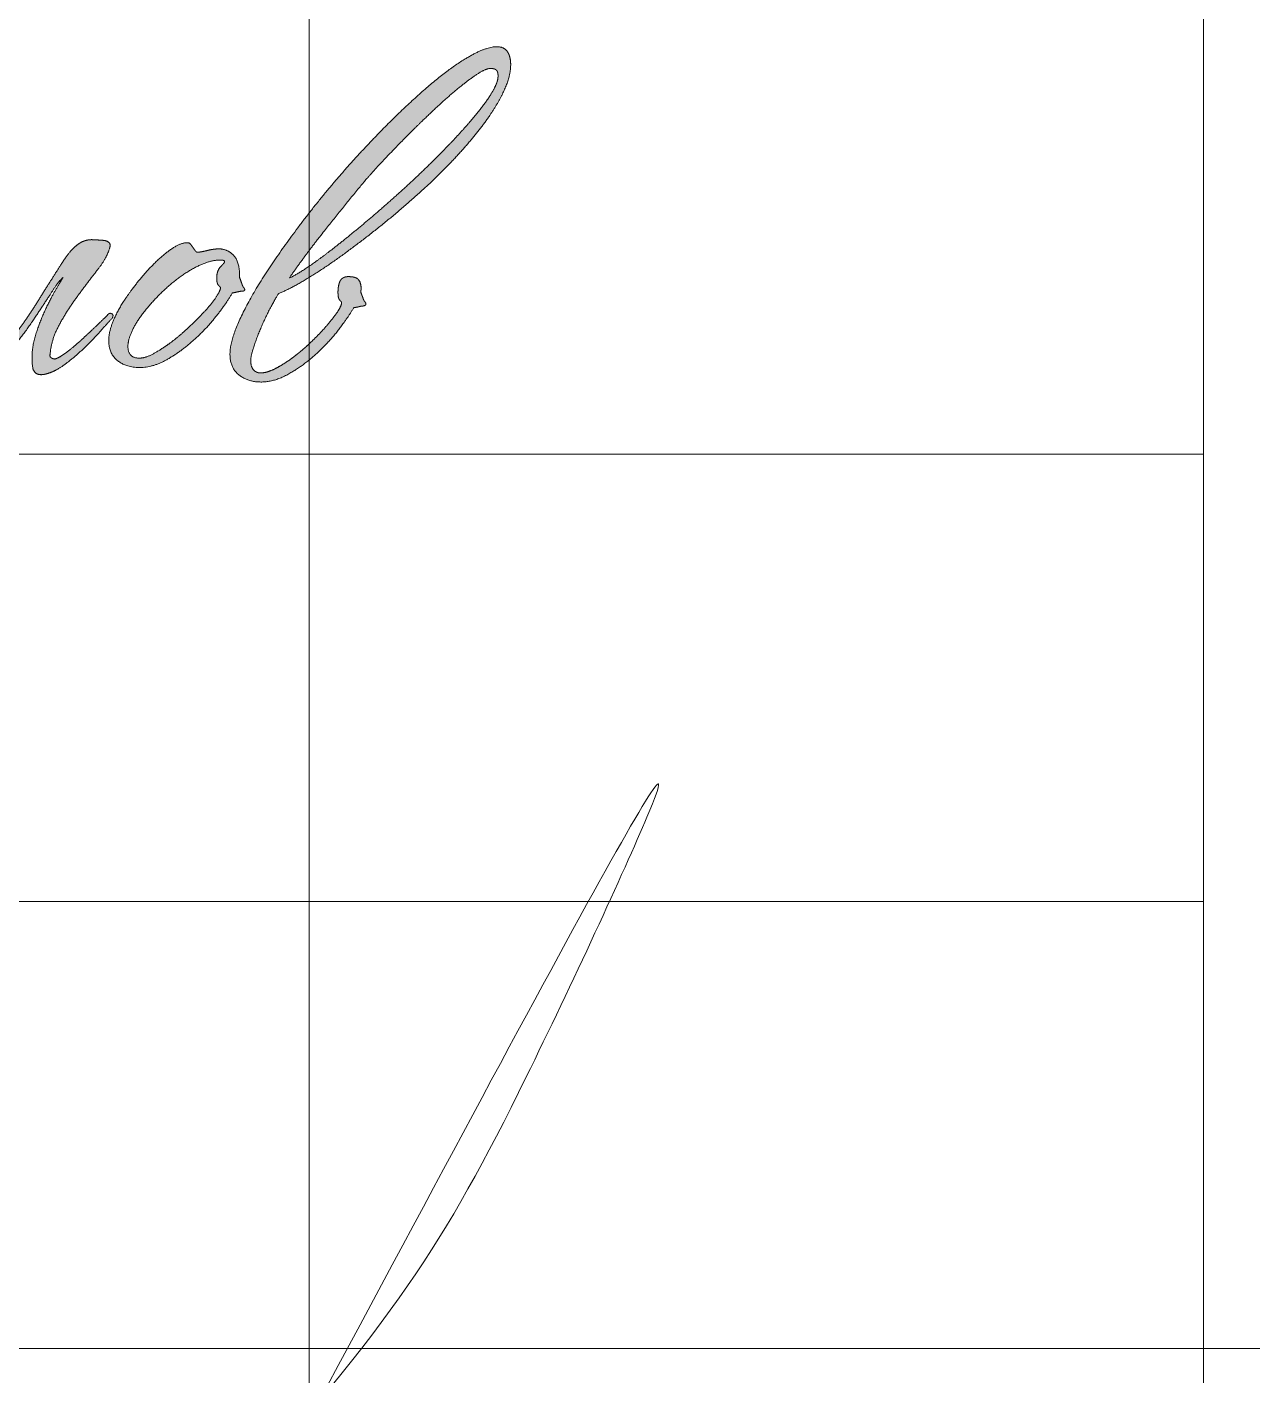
# Model space of a CAD drawing. Header units: metres. Extents: x 0 to 40.5, y 0.5 to 27.9.
# Drawn here: x 27.184 to 28.554, y 1.97 to 3.478 of the extents above; entities that cross this region are included whole.
import ezdxf

# ---------------------------------------------------------------- set-up
doc = ezdxf.new("R2010")
doc.units = ezdxf.units.M
doc.header["$MEASUREMENT"] = 0
doc.layers.add('Level 63', color=7, linetype='Continuous', lineweight=0)

# ---------------------------------------------------------------- blocks, each defined once
blk = doc.blocks.new('*U8')
at = {"linetype": 'Continuous', "lineweight": 0}
h = blk.add_hatch(color=5, dxfattribs=at)
edge = h.paths.add_edge_path()
edge.add_spline(control_points=[(0.5578, -0.0108), (0.5606, -0.0104), (0.5629, -0.0098), (0.5653, -0.0092), (0.5665, -0.0092)], knot_values=[0, 0, 0, 0.5, 0.5, 1, 1, 1], degree=2, periodic=0)
edge.add_spline(control_points=[(0.5665, -0.0092), (0.5713, -0.0084), (0.5685, -0.0052), (0.5677, -0.0044), (0.5667, -0.0017), (0.5657, 0.0011), (0.5645, 0.0043)], knot_values=[0, 0, 0, 0.333333, 0.333333, 0.666667, 0.666667, 1, 1, 1], degree=2, periodic=0)
edge.add_spline(control_points=[(0.5645, 0.0043), (0.5645, 0.0051), (0.5647, 0.0057), (0.5649, 0.0063), (0.5649, 0.0071), (0.5649, 0.0127), (0.5625, 0.0159), (0.5602, 0.019), (0.5526, 0.019), (0.547, 0.019), (0.5448, 0.0149), (0.5427, 0.0107), (0.5427, 0.0039), (0.5427, -0.0013), (0.544, -0.003), (0.5454, -0.0048), (0.5462, -0.0056)], knot_values=[0, 0, 0, 0.125, 0.125, 0.25, 0.25, 0.375, 0.375, 0.5, 0.5, 0.625, 0.625, 0.75, 0.75, 0.875, 0.875, 1, 1, 1], degree=2, periodic=0)
edge.add_spline(control_points=[(0.5462, -0.0056), (0.5462, -0.0088), (0.5421, -0.015), (0.5379, -0.0211), (0.5313, -0.0287), (0.5247, -0.0363), (0.5164, -0.0442), (0.508, -0.0522), (0.4995, -0.0585), (0.4909, -0.0649), (0.4828, -0.0691), (0.4746, -0.0733), (0.4687, -0.0733), (0.4643, -0.0733), (0.4617, -0.0703), (0.4591, -0.0673), (0.4591, -0.0617), (0.4591, -0.057), (0.4623, -0.0474), (0.4655, -0.0379), (0.4698, -0.0279), (0.4742, -0.018), (0.4788, -0.0094), (0.4834, -0.0009), (0.4858, 0.0027)], knot_values=[0, 0, 0, 0.083333, 0.083333, 0.166667, 0.166667, 0.25, 0.25, 0.333333, 0.333333, 0.416667, 0.416667, 0.5, 0.5, 0.583333, 0.583333, 0.666667, 0.666667, 0.75, 0.75, 0.833333, 0.833333, 0.916667, 0.916667, 1, 1, 1], degree=2, periodic=0)
edge.add_spline(control_points=[(0.4858, 0.0027), (0.4973, 0.0075), (0.5134, 0.0172), (0.5295, 0.0269), (0.5476, 0.0401), (0.5657, 0.0532), (0.5852, 0.0689), (0.6047, 0.0846), (0.623, 0.1013), (0.6405, 0.1172), (0.656, 0.1339), (0.6715, 0.1506), (0.6831, 0.1663), (0.6946, 0.182), (0.7014, 0.1963), (0.7082, 0.2106), (0.7082, 0.2222)], knot_values=[0, 0, 0, 0.125, 0.125, 0.25, 0.25, 0.375, 0.375, 0.5, 0.5, 0.625, 0.625, 0.75, 0.75, 0.875, 0.875, 1, 1, 1], degree=2, periodic=0)
edge.add_spline(control_points=[(0.7082, 0.2222), (0.7082, 0.2301), (0.705, 0.2347), (0.7018, 0.2393), (0.695, 0.2393), (0.6843, 0.2393), (0.6674, 0.2293), (0.6505, 0.2194), (0.6306, 0.2025), (0.6107, 0.1856), (0.5886, 0.1633), (0.5665, 0.1411), (0.5452, 0.1166), (0.524, 0.0922), (0.5049, 0.0667), (0.4858, 0.0413), (0.471, 0.0182), (0.4563, -0.0049), (0.4478, -0.0239), (0.4392, -0.043), (0.4392, -0.0554), (0.4392, -0.0685), (0.4478, -0.0752), (0.4563, -0.082), (0.4691, -0.082), (0.4814, -0.082), (0.4945, -0.0748), (0.5076, -0.0677), (0.5198, -0.0569), (0.5319, -0.0462), (0.5419, -0.0337), (0.5518, -0.0211), (0.5578, -0.0108)], knot_values=[0, 0, 0, 0.0625, 0.0625, 0.125, 0.125, 0.1875, 0.1875, 0.25, 0.25, 0.3125, 0.3125, 0.375, 0.375, 0.4375, 0.4375, 0.5, 0.5, 0.5625, 0.5625, 0.625, 0.625, 0.6875, 0.6875, 0.75, 0.75, 0.8125, 0.8125, 0.875, 0.875, 0.9375, 0.9375, 1, 1, 1], degree=2, periodic=0)
edge = h.paths.add_edge_path(flags=16)
edge.add_spline(control_points=[(0.496, 0.0176), (0.5123, 0.0411), (0.531, 0.0645), (0.5497, 0.088), (0.5664, 0.1083), (0.5724, 0.1154), (0.5827, 0.1266), (0.5931, 0.1377), (0.605, 0.1499), (0.6169, 0.162), (0.6299, 0.1743), (0.6428, 0.1867), (0.6543, 0.1964), (0.6659, 0.2062), (0.675, 0.2123), (0.6842, 0.2185), (0.6889, 0.2185), (0.6925, 0.2185), (0.6943, 0.2171), (0.6961, 0.2157), (0.6961, 0.2113)], knot_values=[0, 0, 0, 0.1, 0.1, 0.2, 0.2, 0.3, 0.3, 0.4, 0.4, 0.5, 0.5, 0.6, 0.6, 0.7, 0.7, 0.8, 0.8, 0.9, 0.9, 1, 1, 1], degree=2, periodic=0)
edge.add_spline(control_points=[(0.6961, 0.2113), (0.6961, 0.2046), (0.6893, 0.1938), (0.6826, 0.1831), (0.671, 0.1696), (0.6595, 0.156), (0.6446, 0.1407), (0.6297, 0.1254), (0.613, 0.1099), (0.5954, 0.0936), (0.5777, 0.0784), (0.56, 0.0633), (0.5443, 0.0508), (0.5286, 0.0383), (0.5159, 0.0295), (0.5031, 0.0208), (0.496, 0.0176)], knot_values=[0, 0, 0, 0.125, 0.125, 0.25, 0.25, 0.375, 0.375, 0.5, 0.5, 0.625, 0.625, 0.75, 0.75, 0.875, 0.875, 1, 1, 1], degree=2, periodic=0)
h = blk.add_hatch(color=5, dxfattribs=at)
edge = h.paths.add_edge_path()
edge.add_line((0.1897, -0.0449), (0.1897, -0.0434))
edge.add_spline(control_points=[(0.1897, -0.0434), (0.1881, -0.039), (0.1855, -0.038), (0.1829, -0.037), (0.1801, -0.0374), (0.1718, -0.0378), (0.168, -0.0438), (0.1642, -0.0498), (0.1648, -0.0565), (0.1654, -0.0633), (0.1704, -0.0689), (0.1753, -0.0745), (0.1853, -0.0745), (0.1972, -0.0737), (0.2076, -0.0674), (0.2179, -0.0612), (0.2271, -0.0523), (0.2362, -0.0433), (0.2438, -0.0326), (0.2513, -0.0218), (0.2579, -0.0119), (0.2645, -0.0019), (0.2697, 0.0062), (0.2749, 0.0144), (0.2793, 0.0183)], knot_values=[0, 0, 0, 0.083333, 0.083333, 0.166667, 0.166667, 0.25, 0.25, 0.333333, 0.333333, 0.416667, 0.416667, 0.5, 0.5, 0.583333, 0.583333, 0.666667, 0.666667, 0.75, 0.75, 0.833333, 0.833333, 0.916667, 0.916667, 1, 1, 1], degree=2, periodic=0)
edge.add_spline(control_points=[(0.2793, 0.0183), (0.2781, 0.0164), (0.2729, 0.0076), (0.2677, -0.0011), (0.2623, -0.0127), (0.2569, -0.0242), (0.2529, -0.0371), (0.2489, -0.0501), (0.2497, -0.0608)], knot_values=[0, 0, 0, 0.25, 0.25, 0.5, 0.5, 0.75, 0.75, 1, 1, 1], degree=2, periodic=0)
edge.add_spline(control_points=[(0.2497, -0.0608), (0.2493, -0.0708), (0.2531, -0.0735), (0.2569, -0.0761), (0.2637, -0.0741), (0.2721, -0.0717), (0.2808, -0.0652), (0.2896, -0.0588), (0.2979, -0.0509), (0.3063, -0.0429), (0.3137, -0.0348), (0.321, -0.0266), (0.3266, -0.0206)], knot_values=[0, 0, 0, 0.166667, 0.166667, 0.333333, 0.333333, 0.5, 0.5, 0.666667, 0.666667, 0.833333, 0.833333, 1, 1, 1], degree=2, periodic=0)
edge.add_spline(control_points=[(0.3266, -0.0206), (0.3278, -0.0175), (0.3262, -0.0167), (0.3246, -0.0159), (0.3234, -0.0163)], knot_values=[0, 0, 0, 0.5, 0.5, 1, 1, 1], degree=2, periodic=0)
edge.add_spline(control_points=[(0.3234, -0.0163), (0.3206, -0.019), (0.3137, -0.0258), (0.3067, -0.0326), (0.2989, -0.0397), (0.2912, -0.0469), (0.2834, -0.0529), (0.2757, -0.0588), (0.2713, -0.06)], knot_values=[0, 0, 0, 0.25, 0.25, 0.5, 0.5, 0.75, 0.75, 1, 1, 1], degree=2, periodic=0)
edge.add_spline(control_points=[(0.2713, -0.06), (0.2657, -0.0592), (0.2669, -0.0549)], knot_values=[0, 0, 0, 1, 1, 1], degree=2, periodic=0)
edge.add_spline(control_points=[(0.2669, -0.0549), (0.2681, -0.0405), (0.2761, -0.0262), (0.284, -0.0119), (0.2938, 0.0012), (0.3035, 0.0144), (0.3121, 0.0253), (0.3206, 0.0363), (0.323, 0.0438), (0.3254, 0.0498), (0.3234, 0.0516), (0.3214, 0.0534), (0.3174, 0.0538), (0.3119, 0.0542), (0.3075, 0.0544), (0.3031, 0.0546), (0.2985, 0.0528), (0.294, 0.051), (0.2888, 0.0458), (0.2836, 0.0406), (0.2773, 0.0307)], knot_values=[0, 0, 0, 0.1, 0.1, 0.2, 0.2, 0.3, 0.3, 0.4, 0.4, 0.5, 0.5, 0.6, 0.6, 0.7, 0.7, 0.8, 0.8, 0.9, 0.9, 1, 1, 1], degree=2, periodic=0)
edge.add_spline(control_points=[(0.2773, 0.0307), (0.2677, 0.0156), (0.2575, -0.0007), (0.2474, -0.0171), (0.2374, -0.0308), (0.2275, -0.0445), (0.2175, -0.0533), (0.2076, -0.062), (0.1976, -0.0624), (0.1932, -0.0624), (0.1905, -0.0592), (0.1877, -0.0561), (0.1897, -0.0449)], knot_values=[0, 0, 0, 0.166667, 0.166667, 0.333333, 0.333333, 0.5, 0.5, 0.666667, 0.666667, 0.833333, 0.833333, 1, 1, 1], degree=2, periodic=0)
h = blk.add_hatch(color=5, dxfattribs=at)
edge = h.paths.add_edge_path()
edge.add_line((0.4483, 0.0185), (0.4483, 0.0209))
edge.add_spline(control_points=[(0.4483, 0.0209), (0.4483, 0.034), (0.4423, 0.0398), (0.4364, 0.0456), (0.4288, 0.0456), (0.4236, 0.0456), (0.4173, 0.044), (0.4109, 0.0424), (0.4081, 0.0424), (0.4069, 0.0424), (0.4059, 0.0438), (0.4049, 0.0452), (0.4037, 0.0469), (0.4025, 0.0487), (0.4014, 0.0501), (0.4002, 0.0515), (0.3982, 0.0515), (0.3926, 0.0515), (0.385, 0.0467), (0.3775, 0.042), (0.3691, 0.034), (0.3608, 0.0261), (0.3526, 0.0161), (0.3445, 0.0062), (0.3377, -0.0041), (0.3309, -0.0145), (0.327, -0.0244), (0.323, -0.0343), (0.323, -0.0419), (0.323, -0.055), (0.3315, -0.0616), (0.3401, -0.0681), (0.3528, -0.0681), (0.3651, -0.0681), (0.3783, -0.0608), (0.3914, -0.0534), (0.4035, -0.0427), (0.4157, -0.032), (0.4256, -0.0194), (0.4356, -0.0069), (0.4415, 0.0034)], knot_values=[0, 0, 0, 0.05, 0.05, 0.1, 0.1, 0.15, 0.15, 0.2, 0.2, 0.25, 0.25, 0.3, 0.3, 0.35, 0.35, 0.4, 0.4, 0.45, 0.45, 0.5, 0.5, 0.55, 0.55, 0.6, 0.6, 0.65, 0.65, 0.7, 0.7, 0.75, 0.75, 0.8, 0.8, 0.85, 0.85, 0.9, 0.9, 0.95, 0.95, 1, 1, 1], degree=2, periodic=0)
edge.add_spline(control_points=[(0.4415, 0.0034), (0.4443, 0.0038), (0.4467, 0.0044), (0.4491, 0.005), (0.4503, 0.005), (0.4551, 0.005), (0.4523, 0.0086)], knot_values=[0, 0, 0, 0.333333, 0.333333, 0.666667, 0.666667, 1, 1, 1], degree=2, periodic=0)
edge.add_spline(control_points=[(0.4523, 0.0086), (0.4515, 0.0094), (0.4505, 0.0124), (0.4495, 0.0153), (0.4483, 0.0185)], knot_values=[0, 0, 0, 0.5, 0.5, 1, 1, 1], degree=2, periodic=0)
edge = h.paths.add_edge_path(flags=16)
edge.add_spline(control_points=[(0.4301, 0.0086), (0.4301, 0.0055), (0.4259, -0.0007), (0.4217, -0.0069), (0.4148, -0.0145), (0.4078, -0.022), (0.3992, -0.03), (0.3907, -0.038), (0.3821, -0.0444), (0.3736, -0.0507), (0.3658, -0.0549), (0.3581, -0.0591), (0.3525, -0.0591), (0.3414, -0.0591), (0.3414, -0.0479), (0.3414, -0.0416), (0.3455, -0.0328), (0.3497, -0.024), (0.3569, -0.0149), (0.364, -0.0057), (0.3732, 0.0033), (0.3823, 0.0122), (0.3921, 0.0192), (0.4018, 0.0262), (0.4118, 0.0306), (0.4217, 0.0349), (0.4301, 0.0349), (0.4341, 0.0349), (0.4341, 0.0333)], knot_values=[0, 0, 0, 0.071429, 0.071429, 0.142857, 0.142857, 0.214286, 0.214286, 0.285714, 0.285714, 0.357143, 0.357143, 0.428571, 0.428571, 0.5, 0.5, 0.571429, 0.571429, 0.642857, 0.642857, 0.714286, 0.714286, 0.785714, 0.785714, 0.857143, 0.857143, 0.928571, 0.928571, 1, 1, 1], degree=2, periodic=0)
edge.add_spline(control_points=[(0.4341, 0.0333), (0.4341, 0.0325), (0.4303, 0.0286), (0.4265, 0.0246), (0.4265, 0.0178), (0.4265, 0.0126), (0.4279, 0.011), (0.4293, 0.0094), (0.4301, 0.0086)], knot_values=[0, 0, 0, 0.25, 0.25, 0.5, 0.5, 0.75, 0.75, 1, 1, 1], degree=2, periodic=0)
at = {"color": 5, "linetype": 'Continuous', "lineweight": 0, "flags": 128}
blk.add_lwpolyline([(0.4483, 0.0209), (0.4483, 0.0185)], dxfattribs=at)
at = {"color": 5, "linetype": 'Continuous', "lineweight": 0}
for points, knots in [([(0.7082, 0.2222), (0.7082, 0.2106), (0.7014, 0.1963), (0.6946, 0.182), (0.6831, 0.1663), (0.6715, 0.1506), (0.656, 0.1339), (0.6405, 0.1172), (0.623, 0.1013), (0.6047, 0.0846), (0.5852, 0.0689), (0.5657, 0.0532), (0.5476, 0.0401), (0.5295, 0.0269), (0.5134, 0.0172), (0.4973, 0.0075), (0.4858, 0.0027), (0.4834, -0.0009), (0.4788, -0.0094), (0.4742, -0.018), (0.4698, -0.0279), (0.4655, -0.0379), (0.4623, -0.0474), (0.4591, -0.057), (0.4591, -0.0617), (0.4591, -0.0673), (0.4617, -0.0703), (0.4643, -0.0733), (0.4687, -0.0733), (0.4746, -0.0733), (0.4828, -0.0691), (0.4909, -0.0649), (0.4995, -0.0585), (0.508, -0.0522), (0.5164, -0.0442), (0.5247, -0.0363), (0.5313, -0.0287), (0.5379, -0.0211), (0.5421, -0.015), (0.5462, -0.0088), (0.5462, -0.0056), (0.5454, -0.0048), (0.544, -0.003), (0.5427, -0.0013), (0.5427, 0.0039), (0.5427, 0.0107), (0.5448, 0.0149), (0.547, 0.019), (0.5526, 0.019), (0.5602, 0.019), (0.5625, 0.0159), (0.5649, 0.0127), (0.5649, 0.0071), (0.5649, 0.0063), (0.5647, 0.0057), (0.5645, 0.0051), (0.5645, 0.0043), (0.5657, 0.0011), (0.5667, -0.0017), (0.5677, -0.0044), (0.5685, -0.0052), (0.5713, -0.0084), (0.5665, -0.0092), (0.5653, -0.0092), (0.5629, -0.0098), (0.5606, -0.0104), (0.5578, -0.0108), (0.5518, -0.0211), (0.5419, -0.0337), (0.5319, -0.0462), (0.5198, -0.0569), (0.5076, -0.0677), (0.4945, -0.0748), (0.4814, -0.082), (0.4691, -0.082), (0.4563, -0.082), (0.4478, -0.0752), (0.4392, -0.0685), (0.4392, -0.0554), (0.4392, -0.043), (0.4478, -0.0239), (0.4563, -0.0049), (0.471, 0.0182), (0.4858, 0.0413), (0.5049, 0.0667), (0.524, 0.0922), (0.5452, 0.1166), (0.5665, 0.1411), (0.5886, 0.1633), (0.6107, 0.1856), (0.6306, 0.2025), (0.6505, 0.2194), (0.6674, 0.2293), (0.6843, 0.2393), (0.695, 0.2393), (0.7018, 0.2393), (0.705, 0.2347), (0.7082, 0.2301), (0.7082, 0.2222)], [0, 0, 0, 0.020408, 0.020408, 0.040816, 0.040816, 0.061224, 0.061224, 0.081633, 0.081633, 0.102041, 0.102041, 0.122449, 0.122449, 0.142857, 0.142857, 0.163265, 0.163265, 0.183673, 0.183673, 0.204082, 0.204082, 0.22449, 0.22449, 0.244898, 0.244898, 0.265306, 0.265306, 0.285714, 0.285714, 0.306122, 0.306122, 0.326531, 0.326531, 0.346939, 0.346939, 0.367347, 0.367347, 0.387755, 0.387755, 0.408163, 0.408163, 0.428571, 0.428571, 0.44898, 0.44898, 0.469388, 0.469388, 0.489796, 0.489796, 0.510204, 0.510204, 0.530612, 0.530612, 0.55102, 0.55102, 0.571429, 0.571429, 0.591837, 0.591837, 0.612245, 0.612245, 0.632653, 0.632653, 0.653061, 0.653061, 0.673469, 0.673469, 0.693878, 0.693878, 0.714286, 0.714286, 0.734694, 0.734694, 0.755102, 0.755102, 0.77551, 0.77551, 0.795918, 0.795918, 0.816327, 0.816327, 0.836735, 0.836735, 0.857143, 0.857143, 0.877551, 0.877551, 0.897959, 0.897959, 0.918367, 0.918367, 0.938776, 0.938776, 0.959184, 0.959184, 0.979592, 0.979592, 1, 1, 1]), ([(0.6961, 0.2113), (0.6961, 0.2157), (0.6943, 0.2171), (0.6925, 0.2185), (0.6889, 0.2185), (0.6842, 0.2185), (0.675, 0.2123), (0.6659, 0.2062), (0.6543, 0.1964), (0.6428, 0.1867), (0.6299, 0.1743), (0.6169, 0.162), (0.605, 0.1499), (0.5931, 0.1377), (0.5827, 0.1266), (0.5724, 0.1154), (0.5664, 0.1083), (0.5497, 0.088), (0.531, 0.0645), (0.5123, 0.0411), (0.496, 0.0176), (0.5031, 0.0208), (0.5159, 0.0295), (0.5286, 0.0383), (0.5443, 0.0508), (0.56, 0.0633), (0.5777, 0.0784), (0.5954, 0.0936), (0.613, 0.1099), (0.6297, 0.1254), (0.6446, 0.1407), (0.6595, 0.156), (0.671, 0.1696), (0.6826, 0.1831), (0.6893, 0.1938), (0.6961, 0.2046), (0.6961, 0.2113)], [0, 0, 0, 0.055556, 0.055556, 0.111111, 0.111111, 0.166667, 0.166667, 0.222222, 0.222222, 0.277778, 0.277778, 0.333333, 0.333333, 0.388889, 0.388889, 0.444444, 0.444444, 0.5, 0.5, 0.555556, 0.555556, 0.611111, 0.611111, 0.666667, 0.666667, 0.722222, 0.722222, 0.777778, 0.777778, 0.833333, 0.833333, 0.888889, 0.888889, 0.944444, 0.944444, 1, 1, 1]), ([(0.2773, 0.0307), (0.2836, 0.0406), (0.2888, 0.0458), (0.294, 0.051), (0.2985, 0.0528), (0.3031, 0.0546), (0.3075, 0.0544), (0.3119, 0.0542), (0.3174, 0.0538), (0.3214, 0.0534), (0.3234, 0.0516), (0.3254, 0.0498), (0.323, 0.0438), (0.3206, 0.0363), (0.3121, 0.0253), (0.3035, 0.0144), (0.2938, 0.0012), (0.284, -0.0119), (0.2761, -0.0262), (0.2681, -0.0405), (0.2669, -0.0549), (0.2657, -0.0592), (0.2713, -0.06), (0.2757, -0.0588), (0.2834, -0.0529), (0.2912, -0.0469), (0.2989, -0.0397), (0.3067, -0.0326), (0.3137, -0.0258), (0.3206, -0.019), (0.3234, -0.0163), (0.3246, -0.0159), (0.3262, -0.0167), (0.3278, -0.0175), (0.3266, -0.0206), (0.321, -0.0266), (0.3137, -0.0348), (0.3063, -0.0429), (0.2979, -0.0509), (0.2896, -0.0588), (0.2808, -0.0652), (0.2721, -0.0717), (0.2637, -0.0741), (0.2569, -0.0761), (0.2531, -0.0735), (0.2493, -0.0708), (0.2497, -0.0608), (0.2489, -0.0501), (0.2529, -0.0371), (0.2569, -0.0242), (0.2623, -0.0127), (0.2677, -0.0011), (0.2729, 0.0076), (0.2781, 0.0164), (0.2793, 0.0183), (0.2749, 0.0144), (0.2697, 0.0062), (0.2645, -0.0019), (0.2579, -0.0119), (0.2513, -0.0218), (0.2438, -0.0326), (0.2362, -0.0433), (0.2271, -0.0523), (0.2179, -0.0612), (0.2076, -0.0674), (0.1972, -0.0737), (0.1853, -0.0745), (0.1753, -0.0745), (0.1704, -0.0689), (0.1654, -0.0633), (0.1648, -0.0565), (0.1642, -0.0498), (0.168, -0.0438), (0.1718, -0.0378), (0.1801, -0.0374), (0.1829, -0.037), (0.1855, -0.038), (0.1881, -0.039), (0.1897, -0.0434)], [0, 0, 0, 0.025641, 0.025641, 0.051282, 0.051282, 0.076923, 0.076923, 0.102564, 0.102564, 0.128205, 0.128205, 0.153846, 0.153846, 0.179487, 0.179487, 0.205128, 0.205128, 0.230769, 0.230769, 0.25641, 0.25641, 0.282051, 0.282051, 0.307692, 0.307692, 0.333333, 0.333333, 0.358974, 0.358974, 0.384615, 0.384615, 0.410256, 0.410256, 0.435897, 0.435897, 0.461538, 0.461538, 0.487179, 0.487179, 0.512821, 0.512821, 0.538462, 0.538462, 0.564103, 0.564103, 0.589744, 0.589744, 0.615385, 0.615385, 0.641026, 0.641026, 0.666667, 0.666667, 0.692308, 0.692308, 0.717949, 0.717949, 0.74359, 0.74359, 0.769231, 0.769231, 0.794872, 0.794872, 0.820513, 0.820513, 0.846154, 0.846154, 0.871795, 0.871795, 0.897436, 0.897436, 0.923077, 0.923077, 0.948718, 0.948718, 0.974359, 0.974359, 1, 1, 1]), ([(0.4523, 0.0086), (0.4551, 0.005), (0.4503, 0.005), (0.4491, 0.005), (0.4467, 0.0044), (0.4443, 0.0038), (0.4415, 0.0034), (0.4356, -0.0069), (0.4256, -0.0194), (0.4157, -0.032), (0.4035, -0.0427), (0.3914, -0.0534), (0.3783, -0.0608), (0.3651, -0.0681), (0.3528, -0.0681), (0.3401, -0.0681), (0.3315, -0.0616), (0.323, -0.055), (0.323, -0.0419), (0.323, -0.0343), (0.327, -0.0244), (0.3309, -0.0145), (0.3377, -0.0041), (0.3445, 0.0062), (0.3526, 0.0161), (0.3608, 0.0261), (0.3691, 0.034), (0.3775, 0.042), (0.385, 0.0467), (0.3926, 0.0515), (0.3982, 0.0515), (0.4002, 0.0515), (0.4014, 0.0501), (0.4025, 0.0487), (0.4037, 0.0469), (0.4049, 0.0452), (0.4059, 0.0438), (0.4069, 0.0424), (0.4081, 0.0424), (0.4109, 0.0424), (0.4173, 0.044), (0.4236, 0.0456), (0.4288, 0.0456), (0.4364, 0.0456), (0.4423, 0.0398), (0.4483, 0.034), (0.4483, 0.0209)], [0, 0, 0, 0.043478, 0.043478, 0.086957, 0.086957, 0.130435, 0.130435, 0.173913, 0.173913, 0.217391, 0.217391, 0.26087, 0.26087, 0.304348, 0.304348, 0.347826, 0.347826, 0.391304, 0.391304, 0.434783, 0.434783, 0.478261, 0.478261, 0.521739, 0.521739, 0.565217, 0.565217, 0.608696, 0.608696, 0.652174, 0.652174, 0.695652, 0.695652, 0.73913, 0.73913, 0.782609, 0.782609, 0.826087, 0.826087, 0.869565, 0.869565, 0.913043, 0.913043, 0.956522, 0.956522, 1, 1, 1]), ([(0.1897, -0.0449), (0.1877, -0.0561), (0.1905, -0.0592), (0.1932, -0.0624), (0.1976, -0.0624), (0.2076, -0.062), (0.2175, -0.0533), (0.2275, -0.0445), (0.2374, -0.0308), (0.2474, -0.0171), (0.2575, -0.0007), (0.2677, 0.0156), (0.2773, 0.0307)], [0, 0, 0, 0.166667, 0.166667, 0.333333, 0.333333, 0.5, 0.5, 0.666667, 0.666667, 0.833333, 0.833333, 1, 1, 1]), ([(0.4341, 0.0333), (0.4341, 0.0349), (0.4301, 0.0349), (0.4217, 0.0349), (0.4118, 0.0306), (0.4018, 0.0262), (0.3921, 0.0192), (0.3823, 0.0122), (0.3732, 0.0033), (0.364, -0.0057), (0.3569, -0.0149), (0.3497, -0.024), (0.3455, -0.0328), (0.3414, -0.0416), (0.3414, -0.0479), (0.3414, -0.0591), (0.3525, -0.0591), (0.3581, -0.0591), (0.3658, -0.0549), (0.3736, -0.0507), (0.3821, -0.0444), (0.3907, -0.038), (0.3992, -0.03), (0.4078, -0.022), (0.4148, -0.0145), (0.4217, -0.0069), (0.4259, -0.0007), (0.4301, 0.0055), (0.4301, 0.0086), (0.4293, 0.0094), (0.4279, 0.011), (0.4265, 0.0126), (0.4265, 0.0178), (0.4265, 0.0246), (0.4303, 0.0286), (0.4341, 0.0325), (0.4341, 0.0333)], [0, 0, 0, 0.055556, 0.055556, 0.111111, 0.111111, 0.166667, 0.166667, 0.222222, 0.222222, 0.277778, 0.277778, 0.333333, 0.333333, 0.388889, 0.388889, 0.444444, 0.444444, 0.5, 0.5, 0.555556, 0.555556, 0.611111, 0.611111, 0.666667, 0.666667, 0.722222, 0.722222, 0.777778, 0.777778, 0.833333, 0.833333, 0.888889, 0.888889, 0.944444, 0.944444, 1, 1, 1]), ([(0.4483, 0.0185), (0.4495, 0.0153), (0.4505, 0.0124), (0.4515, 0.0094), (0.4523, 0.0086)], [0, 0, 0, 0.5, 0.5, 1, 1, 1])]:
    blk.add_open_spline(points, degree=2, knots=knots, dxfattribs=at)

msp = doc.modelspace()

# ---------------------------------------------------------------- linework, layer by layer
at = {"color": 5, "linetype": 'Continuous', "lineweight": 0}
msp.add_open_spline([(26.0105, 1.4992), (26.0485, 1.5767), (26.1009, 1.6836), (26.1365, 1.8118), (26.1474, 1.8804), (26.1075, 1.9203), (26.0423, 1.9136), (25.9776, 1.8714), (25.9299, 1.8133), (25.906, 1.7499), (25.9092, 1.6894), (25.9255, 1.6216), (25.9634, 1.5644), (26.0226, 1.532), (26.0888, 1.5188), (26.1537, 1.5424), (26.2109, 1.5653), (26.2807, 1.6183), (26.3243, 1.7295), (26.389, 1.8509), (26.4397, 1.9701), (26.498, 2.0521), (26.5194, 2.1138), (26.5617, 2.1312), (26.5644, 2.0907), (26.5528, 2.055), (26.4382, 1.9205), (26.358, 1.7228), (26.296, 1.5649), (26.2247, 1.4983), (26.2088, 1.5354), (26.1997, 1.5731), (26.1888, 1.6499), (26.2445, 1.7948), (26.2896, 1.9119), (26.5121, 2.2801), (26.2454, 1.842), (26.4844, 2.0992), (26.1632, 1.6235), (26.344, 1.8949), (26.421, 1.9491), (26.502, 1.9333), (26.5226, 1.8535), (26.5317, 1.7271), (26.4982, 1.563), (26.3796, 1.4862), (26.2944, 1.4468), (26.2131, 1.446), (26.1416, 1.4639), (26.1168, 1.5099), (26.112, 1.5517), (26.1235, 1.6234), (26.25, 1.6146), (26.4668, 1.9287), (26.1595, 1.4776), (26.3578, 1.616), (26.4366, 1.6577), (26.4954, 1.868), (26.239, 1.4444), (26.485, 1.6414), (26.6008, 1.8963), (26.3192, 1.4268), (26.5802, 1.637), (26.7022, 1.8841), (26.4115, 1.4561), (26.6889, 1.6339), (26.8106, 1.8879), (26.5383, 1.4342), (26.7993, 1.6487), (26.91, 1.8734), (26.6334, 1.3893), (26.9257, 1.6713), (26.9909, 1.8376), (26.7066, 1.3493), (27.0817, 1.6965), (27.1357, 1.9021), (26.8184, 1.3409), (27.211, 1.6989), (27.207, 1.9259), (26.9664, 1.3367), (27.5629, 1.983), (27.6782, 2.158), (28.224, 3.3367), (26.5438, 0.039), (27.0763, 1.3723), (27.2272, 1.5238), (27.5048, 1.8589), (27.3849, 1.591), (26.9235, 1.6745), (27.3275, 1.6845), (27.5781, 1.6907)], degree=3, knots=[0, 0, 0, 0, 0.25628, 0.353581, 0.406785, 0.450947, 0.500228, 0.589539, 0.678243, 0.721139, 0.789755, 0.855622, 0.929913, 0.986796, 1.054482, 1.124935, 1.189175, 1.239866, 1.382593, 1.533904, 1.656708, 1.769166, 1.833241, 1.851218, 1.87708, 1.919627, 1.974991, 2.390092, 2.511628, 2.564183, 2.58853, 2.610373, 2.686214, 2.814194, 3.041608, 3.238132, 3.458023, 3.542151, 3.799695, 3.964581, 4.050226, 4.108456, 4.174286, 4.271529, 4.50532, 4.614114, 4.684066, 4.783342, 4.858047, 4.883077, 4.934253, 4.987448, 5.068031, 5.273314, 5.528209, 5.596865, 5.81499, 5.861814, 6.112149, 6.279116, 6.419755, 6.680665, 6.886777, 7.00733, 7.257369, 7.454423, 7.584298, 7.83004, 8.047956, 8.143902, 8.3832, 8.65874, 8.67189, 8.887943, 9.221296, 9.231594, 9.502183, 9.820257, 9.849202, 10.120034, 10.495152, 11.096402, 11.416738, 13.371737, 13.840926, 14.20828, 14.424856, 14.536091, 14.808089, 15.25283, 15.25283, 15.25283, 15.25283], dxfattribs=at)
at = {"layer": 'Level 63', "color": 7, "linetype": 'Continuous', "lineweight": 13}
for p, q in [((27.5, 6), (27.5, 0.5)), ((28.5, 6), (28.5, 0.5)), ((28.5, 2), (40.5, 2))]:
    msp.add_line(p, q, dxfattribs=at)
at = {"layer": 'Level 63', "color": 7, "linetype": 'Continuous', "lineweight": 0}
for p, q in [((22, 3), (28.5, 3)), ((22, 2.5), (28.5, 2.5)), ((22, 2), (28.5, 2))]:
    msp.add_line(p, q, dxfattribs=at)

# ---------------------------------------------------------------- block references
at = {"color": 5, "linetype": 'Continuous', "lineweight": 0, "xscale": 1.166982693817973, "yscale": 1.166982693817973, "zscale": 1.166982693817973}
msp.add_blockref('*U8', (26.8988, 3.1765), dxfattribs=at)

doc.saveas('drawing.dxf')
